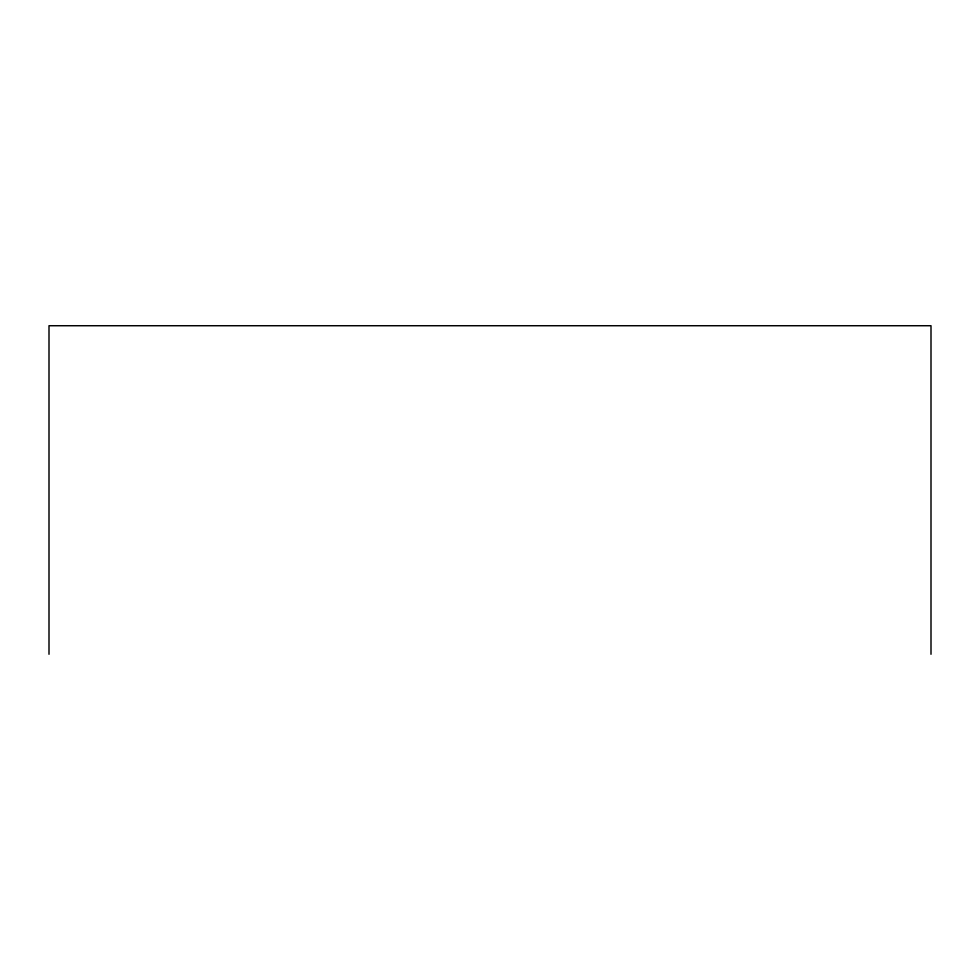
<?xml version="1.0" encoding="UTF-8"?>
<svg xmlns="http://www.w3.org/2000/svg" width="980" height="980" viewBox="0 0 980 980"><rect width="100%" height="100%" fill="white"/><g stroke="black" fill="none" stroke-linecap="round" stroke-linejoin="round"><path stroke-width="1.47" d="M931 654.273L931 325.728L49 325.728L49 654.273"/></g></svg>
